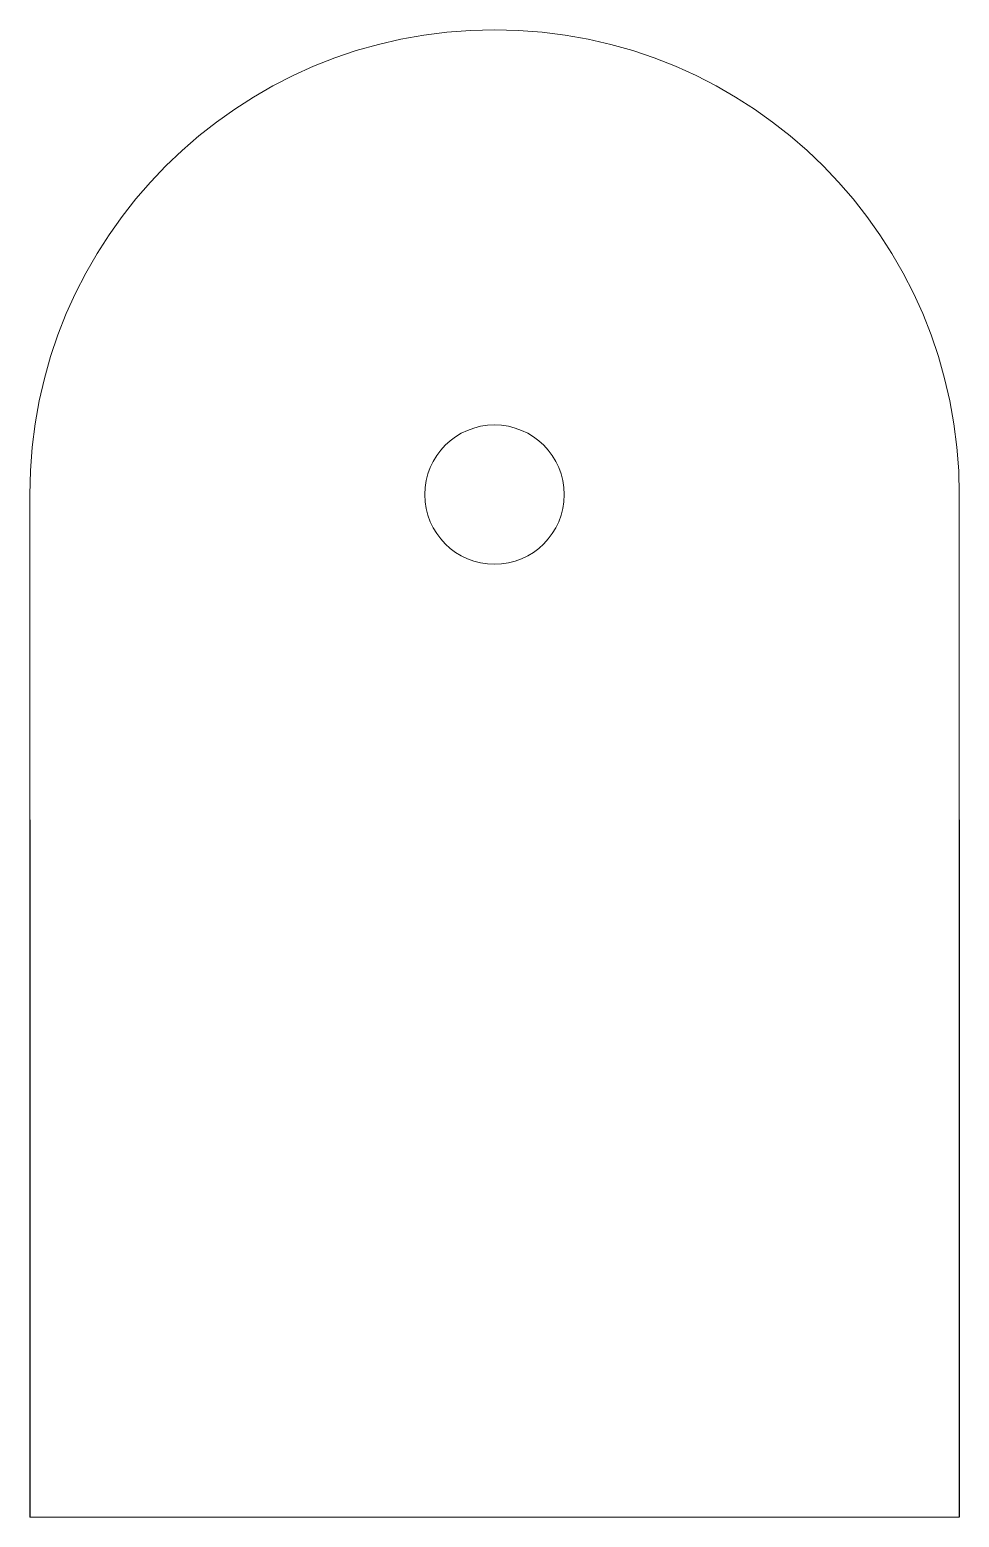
# Model space of a CAD drawing. Header units: millimetres. Extents: x -11 to 9, y -21.2 to 10.8.
import ezdxf

# ---------------------------------------------------------------- set-up
doc = ezdxf.new("R2010")
doc.units = ezdxf.units.MM

msp = doc.modelspace()

# ---------------------------------------------------------------- linework, layer by layer
at = {"color": 7, "linetype": 'Continuous', "lineweight": 15}
for p, q in [((-10.993, 0.841), (-10.993, -6.159)), ((9.007, 0.841), (9.007, -6.159)), ((-10.993, -21.159), (9.007, -21.159))]:
    msp.add_line(p, q, dxfattribs=at)
for p, q in [((-10.993, -6.159), (-10.993, -16.159)), ((9.007, -6.159), (9.007, -16.159)), ((-10.993, -16.159), (-10.993, -21.159)), ((9.007, -16.159), (9.007, -21.159))]:
    msp.add_line(p, q)
msp.add_circle((-0.993, 0.841), 1.5, dxfattribs=at)
msp.add_arc((-0.993, 0.841), 10, 0, 180, dxfattribs=at)

doc.saveas('drawing.dxf')
